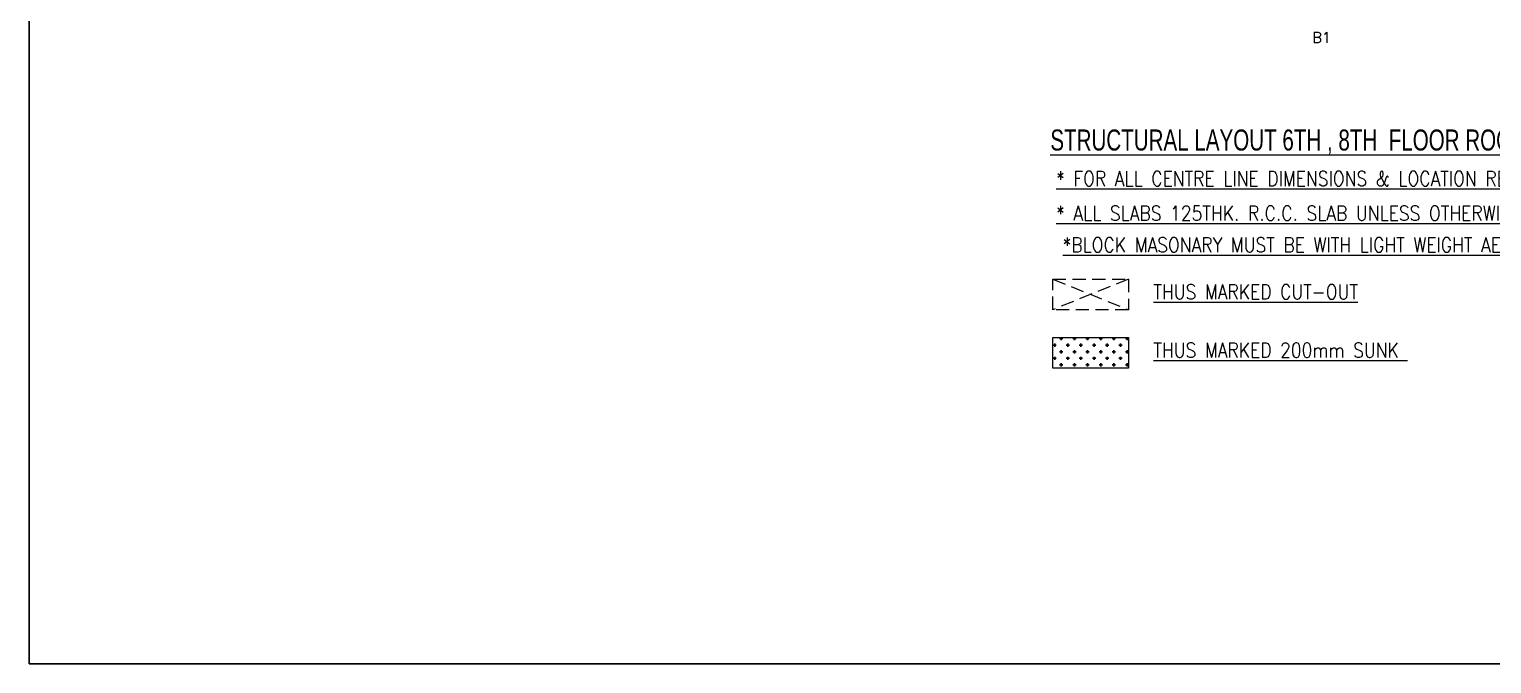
# Model space of a CAD drawing. Header units: millimetres. Extents: x 1078357 to 2594950, y -5122486 to -4636555.
# Drawn here: x 1687296 to 1715100, y -4689280 to -4677218 of the extents above; entities that cross this region are included whole.
import ezdxf

# ---------------------------------------------------------------- set-up
doc = ezdxf.new("R2010")
doc.units = ezdxf.units.MM
doc.linetypes.add('HIDDEN', pattern=[0.375, 0.25, -0.125])
doc.layers.add('Boundary', color=40, linetype='Continuous', lineweight=30)
doc.layers.add('HATCH', color=8, linetype='Continuous', lineweight=30)
for name, color, linetype in [('S TEXT', 7, 'Continuous'), ('S-BEAM NO.', 6, 'Continuous'), ('S-CUTOUT', 8, 'HIDDEN'), ('S-LEGEND', 7, 'Continuous')]:
    doc.layers.add(name, color=color, linetype=linetype)
doc.styles.add('ROMANS', font='romans.shx', dxfattribs={"width": 0.85})
doc.styles.add('SANSSERIF', font='sas_____.pfb')

msp = doc.modelspace()

# ---------------------------------------------------------------- hatches: boundary and pattern name
at = {"layer": 'HATCH', "ltscale": 1000}
h = msp.add_hatch(dxfattribs=at)
h.set_pattern_fill('CROSS', color=8, scale=500, angle=180)
h.set_pattern_definition([(180, (3185571.64, -4085973.83), (-125, -125), [62.5, -187.5]), (270, (3185540.39, -4085942.58), (125, -125), [62.5, -187.5])])
h.paths.add_polyline_path([(1706755.8, -4683078.8), (1708191.4, -4683078.8), (1708191.4, -4683660.1), (1706755.8, -4683660.1)])

# ---------------------------------------------------------------- linework, layer by layer
at = {"layer": 'Boundary', "ltscale": 700, "elevation": 0}
msp.add_lwpolyline([(1687296.1, -4636994.1), (1793101.8, -4636994.1), (1793101.8, -4689279.6), (1687296.1, -4689279.6)], close=True, dxfattribs=at)
at = {"layer": 'S-CUTOUT', "ltscale": 1000}
for p, q in [((1706755.8, -4681969.2, 0.2), (1708191.4, -4682550.5, 0.2)), ((1708191.4, -4681969.2, 0.2), (1706755.8, -4682550.5, 0.2))]:
    msp.add_line(p, q, dxfattribs=at)
at = {"layer": 'S-CUTOUT', "ltscale": 1000, "elevation": 0.2}
msp.add_lwpolyline([(1706755.8, -4681969.2), (1708191.4, -4681969.2), (1708191.4, -4682550.5), (1706755.8, -4682550.5)], close=True, dxfattribs=at)
at = {"layer": 'S-LEGEND', "color": 1, "linetype": 'Continuous', "elevation": 0.2}
msp.add_lwpolyline([(1706755.8, -4683078.8), (1708191.4, -4683078.8), (1708191.4, -4683660.1), (1706755.8, -4683660.1)], close=True, dxfattribs=at)

# ---------------------------------------------------------------- texts
at = {"layer": 'S TEXT', "color": 1, "extrusion": (-1.33677e-08, 3.74197e-09, 1), "style": 'SANSSERIF', "width": 0.7}
msp.add_text('%%USTRUCTURAL LAYOUT 6TH , 8TH  FLOOR ROOF SLAB LVL. (REFUGE FLOOR) (TOWER 1)', height=400, dxfattribs=at).set_placement((1706707.9, -4679523.9, 0.2))
at = {"layer": 'S-BEAM NO.', "linetype": 'HIDDEN', "ltscale": 500, "style": 'ROMANS'}
msp.add_text('B1', height=200, rotation=0.00094, dxfattribs=at).set_placement((1711690.6, -4677475.8, -2.7))
at = {"layer": 'S-LEGEND', "color": 0, "linetype": 'Continuous', "style": 'ROMANS', "width": 0.85}
for s, p in [('%%U* FOR ALL CENTRE LINE DIMENSIONS & LOCATION REFER ARCH. DRG.', (1706820, -4680198, 0.2)), ('%%U* ALL SLABS 125THK. R.C.C. SLAB UNLESS OTHERWISE SPECIFIED.', (1706820, -4680856.4, 0.2)), ('%%UTHUS MARKED CUT-OUT', (1708666.4, -4682349.3, 0.2)), ('%%UTHUS MARKED 200mm SUNK ', (1708666.4, -4683458.9, 0.2))]:
    msp.add_text(s, height=280.28, dxfattribs=at).set_placement(p)
at = {"layer": 'S-LEGEND', "color": 0, "linetype": 'Continuous', "insert": (1706943.4, -4681551.2, 0.2), "char_height": 280.2804, "width": 26415.119, "attachment_point": 7, "style": 'ROMANS'}
msp.add_mtext('{\\L*BLOCK MASONARY MUST BE WITH LIGHT WEIGHT AERATED CONC. BLOCK DENSITY NOT MORE THAN 8.0KN/M\\fArial|b0|i0|c0|p34;\\l³}', dxfattribs=at)

doc.saveas('drawing.dxf')
